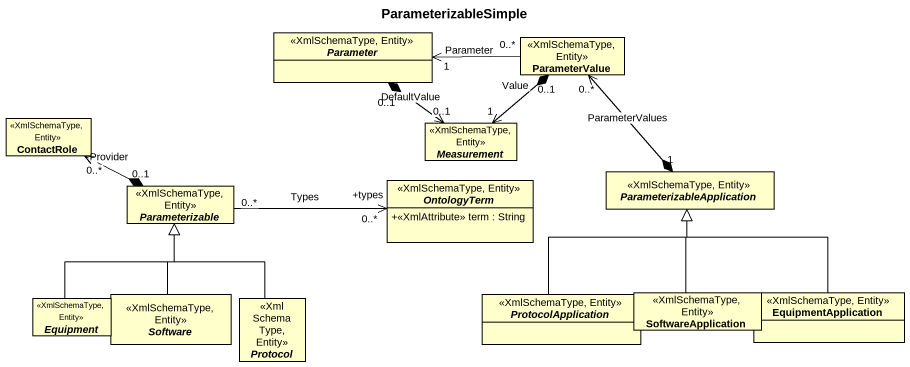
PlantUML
@startuml
title ParameterizableSimple
hide circle
hide empty members
skinparam classAttributeIconSize 0
abstract class Parameter <<XmlSchemaType, Entity>>
class ParameterValue <<XmlSchemaType, Entity>>
class ContactRole <<XmlSchemaType, Entity>>
abstract class Measurement <<XmlSchemaType, Entity>>
abstract class Parameterizable <<XmlSchemaType, Entity>>
abstract class OntologyTerm <<XmlSchemaType, Entity>> {
  +<<XmlAttribute>> term : String
}
abstract class ParameterizableApplication <<XmlSchemaType, Entity>>
abstract class Software <<XmlSchemaType, Entity>>
abstract class ProtocolApplication <<XmlSchemaType, Entity>>
class SoftwareApplication <<XmlSchemaType, Entity>>
class EquipmentApplication <<XmlSchemaType, Entity>>
abstract class Equipment <<XmlSchemaType, Entity>>
abstract class "Protocol" as Protocol_ <<XmlSchemaType, Entity>>
ParameterValue "0..*" -left-> "1" Parameter : Parameter
Measurement "0..1" <-up-* "0..1" Parameter : DefaultValue
Measurement "1" <-up-* "0..1" ParameterValue : Value
Parameterizable "0..1" *-left-> "0..*" ContactRole : Provider
OntologyTerm "0..*\n+types" <-left- "0..*" Parameterizable : Types
ParameterizableApplication "1" *-up-> "0..*" ParameterValue : ParameterValues
Software -up-|> Parameterizable
ProtocolApplication -up-|> ParameterizableApplication
SoftwareApplication -up-|> ParameterizableApplication
EquipmentApplication -up-|> ParameterizableApplication
Equipment -up-|> Parameterizable
Protocol_ -up-|> Parameterizable
@enduml
